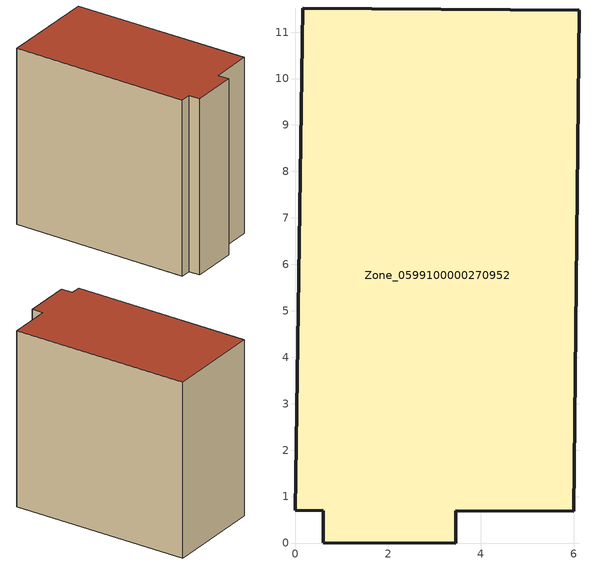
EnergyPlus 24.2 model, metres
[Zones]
Zone_0599100000270952
 floor ground (C_G): 6.12,11.47 6,0.68 3.46,0.69 3.46,0 0.61,0.01 0.61,0.7 0,0.71 0.17,11.52 z0
 wall outside (C_F): 0.61,0.7 0.61,0.01 3.46,0 3.46,0.69 6,0.68 6.12,11.47 0.17,11.52 0,0.71 0.61,0.7 z0:10.68
 roof outside (C_R): 6.12,11.47 0.17,11.52 0,0.71 0.61,0.7 0.61,0.01 3.46,0 3.46,0.69 6,0.68 z10.68
[BUILDING]
Pand.0599100000270952: North Axis=0; Terrain=City; Loads Convergence Tolerance Value=0.04; Temperature Convergence Tolerance Value=0.4; Solar Distribution=FullExterior; Maximum Number of Warmup Days=25; Minimum Number of Warmup Days=1
[Site:Location]
Rotterdam.The.Hague.AP_ZH_NLD Design_Conditions: Latitude=51.96; Longitude=4.45; Time Zone=1; Elevation=-4.5
[SITE:GROUNDTEMPERATURE:BUILDINGSURFACE]
18, 18, 18, 18, 18, 18, 18, 18, 18, 18, 18, 18
[MATERIAL] Thermal Absorptance=0.9; Solar Absorptance=0.7; Visible Absorptance=0.7
Name | Roughness | Thickness | Conductivity | Density | Specific Heat
G.TI.1946 | MediumSmooth | 0.15 | 1 | 540 | 1210
F.TI.1946 | Rough | 0.3 | 0.857143 | 1920 | 840
R.TI.1946 | MediumRough | 0.2 | 0.1 | 1500 | 1000
[CONSTRUCTION]
C_G: G.TI.1946
C_F: F.TI.1946
C_R: R.TI.1946
[ZONE]
Zone_0599100000270952: Type=1; Multiplier=1; Ceiling Height=Autocalculate; Volume=Autocalculate; Floor Area=autocalculate; Part of Total Floor Area=Yes
[ZONEINFILTRATION:DESIGNFLOWRATE]
Infil_Zone_0599100000270952: Zone or ZoneList or Space or SpaceList=Zone_0599100000270952; Schedule=AlwaysOn; Design Flow Rate Calculation Method=Flow/Area; Flow Rate per Floor Area=0.003; Constant Term Coefficient=1; Temperature Term Coefficient=0; Velocity Term Coefficient=0; Velocity Squared Term Coefficient=0
[HVACTEMPLATE:ZONE:IDEALLOADSAIRSYSTEM]
Zone_0599100000270952: Maximum Heating Supply Air Temperature=50; Minimum Cooling Supply Air Temperature=13; Maximum Heating Supply Air Humidity Ratio=0.0156; Minimum Cooling Supply Air Humidity Ratio=0.0077; Heating Limit=NoLimit; Cooling Limit=NoLimit; Dehumidification Control Type=ConstantSensibleHeatRatio; Cooling Sensible Heat Ratio=0.7; Dehumidification Setpoint=60; Humidification Control Type=None; Humidification Setpoint=30; Outdoor Air Method=None; Outdoor Air Flow Rate per Person=0.00944; Outdoor Air Flow Rate per Zone Floor Area=0; Outdoor Air Flow Rate per Zone=0; Demand Controlled Ventilation Type=None; Outdoor Air Economizer Type=NoEconomizer; Heat Recovery Type=None; Sensible Heat Recovery Effectiveness=0.7; Latent Heat Recovery Effectiveness=0.65
[ZONECONTROL:THERMOSTAT]
ThermostatControl_Zone_0599100000270952: Zone or ZoneList=Zone_0599100000270952; Control Type Schedule=DualSetpointControlType; Control 1=Thermostat_Zone_0599100000270952; Temperature Difference Between Cutout And Setpoint=0
[THERMOSTATSETPOINT:DUALSETPOINT]
Thermostat_Zone_0599100000270952: Heating Setpoint Temperature Schedule=HeatingSetpoint_Zone_0599100000270952; Cooling Setpoint Temperature Schedule=CoolingSetpoint_Zone_0599100000270952
[SCHEDULE:COMPACT]
HeatingSetpoint_Zone_0599100000270952: Through: 12/31, For: AllDays, Until: 24:00, 21
CoolingSetpoint_Zone_0599100000270952: Through: 12/31, For: AllDays, Until: 24:00, 24
DualSetpointControlType: Through: 12/31, For: AllDays, Until: 24:00, 4
AlwaysOn: Through: 12/31, For: AllDays, Until: 24:00, 1
